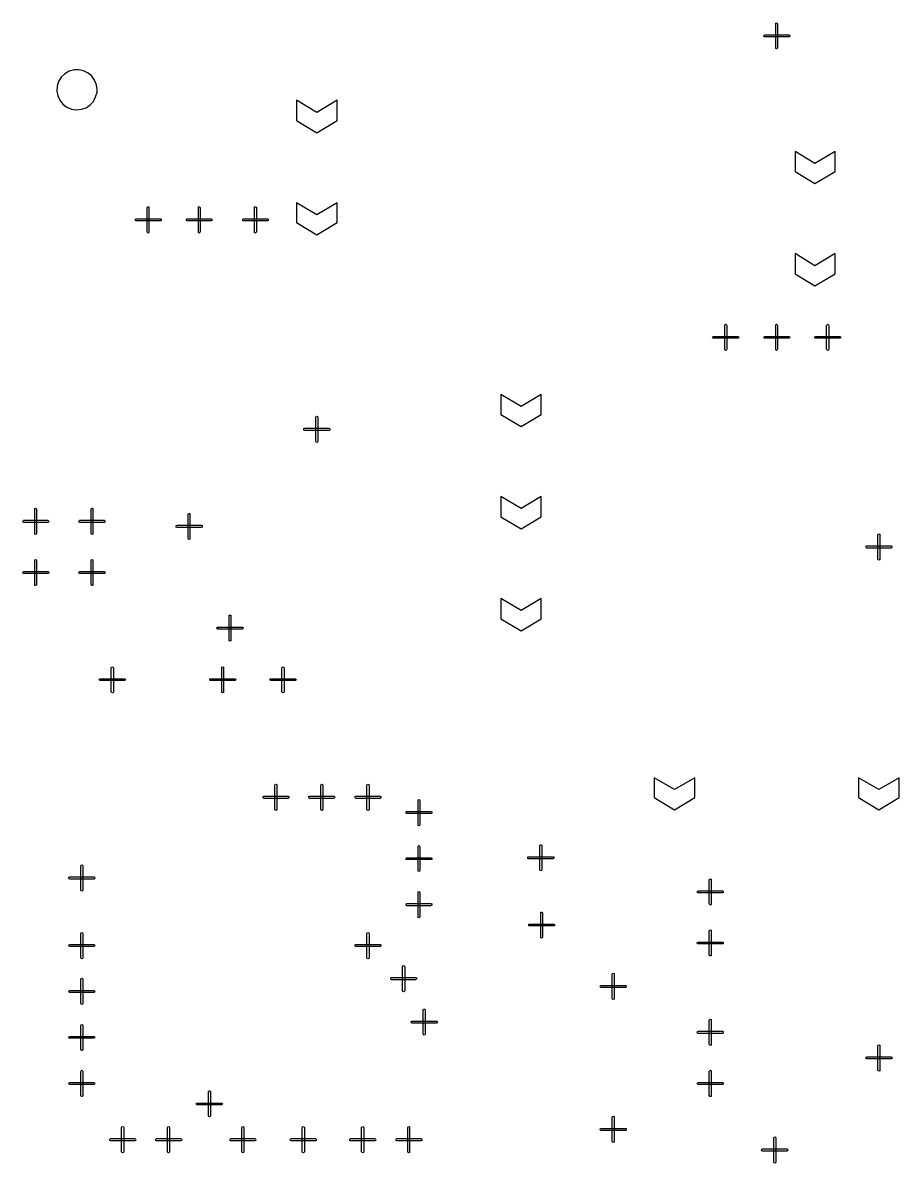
# Model space of a CAD drawing. Extents: x -658 to 530, y -320 to 521.
# Drawn here: x 241.6 to 303.2, y 71.7 to 151.8 of the extents above; entities that cross this region are included whole.
import ezdxf

# ---------------------------------------------------------------- set-up
doc = ezdxf.new("R2010")
doc.units = 0
doc.layers.add('1', color=1, linetype='CONTINUOUS')

msp = doc.modelspace()

# ---------------------------------------------------------------- linework, layer by layer
at = {"layer": '1'}
for p, q in [((294.58, 151.8), (294.63, 151.83)), ((294.58, 151.75), (294.58, 151.8)), ((294.58, 150.08), (294.58, 151.75)), ((294.63, 151.83), (294.68, 151.8)), ((294.68, 151.8), (294.7, 151.75)), ((294.7, 151.75), (294.7, 150.08)), ((293.73, 150.9), (293.75, 150.95)), ((293.75, 150.85), (293.73, 150.9)), ((293.75, 150.95), (293.8, 150.98)), ((293.8, 150.85), (293.75, 150.85)), ((293.8, 150.98), (295.48, 150.98)), ((295.48, 150.85), (293.8, 150.85)), ((295.48, 150.98), (295.53, 150.95)), ((295.53, 150.85), (295.48, 150.85)), ((295.53, 150.95), (295.55, 150.9)), ((295.55, 150.9), (295.53, 150.85)), ((294.58, 150.03), (294.58, 150.08)), ((294.63, 150), (294.58, 150.03)), ((294.68, 150.03), (294.63, 150)), ((294.7, 150.08), (294.68, 150.03)), ((244.88, 148.43), (244.58, 148.25)), ((245.23, 148.53), (244.88, 148.43)), ((245.58, 148.53), (245.23, 148.53)), ((245.9, 148.45), (245.58, 148.53)), ((246.23, 148.3), (245.9, 148.45)), ((244.15, 147.7), (244.05, 147.38)), ((244.33, 148), (244.15, 147.7)), ((244.58, 148.25), (244.33, 148)), ((246.48, 148.08), (246.23, 148.3)), ((246.68, 147.8), (246.48, 148.08)), ((246.8, 147.48), (246.68, 147.8)), ((244.05, 147.38), (244.03, 147.03)), ((244.03, 147.03), (244.1, 146.7)), ((246.75, 146.63), (246.85, 146.95)), ((246.85, 147.13), (246.8, 147.48)), ((246.85, 146.95), (246.85, 147.13)), ((244.1, 146.7), (244.23, 146.38)), ((244.23, 146.38), (244.45, 146.1)), ((244.45, 146.1), (244.73, 145.9)), ((246.08, 145.85), (246.35, 146.05)), ((246.35, 146.05), (246.6, 146.3)), ((246.6, 146.3), (246.75, 146.63)), ((262.3, 145.53), (260.88, 146.38)), ((260.88, 146.38), (260.88, 144.95)), ((263.73, 146.38), (262.3, 145.53)), ((263.73, 144.95), (263.73, 146.38)), ((244.73, 145.9), (245.05, 145.75)), ((245.05, 145.75), (245.4, 145.7)), ((245.4, 145.7), (245.75, 145.75)), ((245.75, 145.75), (246.08, 145.85)), ((260.88, 144.95), (262.3, 144.1)), ((262.3, 144.1), (263.73, 144.95)), ((297.33, 141.93), (295.93, 142.78)), ((295.93, 142.78), (295.93, 141.38)), ((298.75, 142.78), (297.33, 141.93)), ((298.75, 141.38), (298.75, 142.78)), ((295.93, 141.38), (297.33, 140.53)), ((297.33, 140.53), (298.75, 141.38)), ((250.38, 138.83), (250.4, 138.88)), ((250.38, 137.13), (250.38, 138.83)), ((250.4, 138.88), (250.45, 138.9)), ((250.45, 138.9), (250.5, 138.88)), ((250.5, 138.88), (250.5, 138.83)), ((250.5, 138.83), (250.5, 137.13)), ((253.98, 138.88), (254.03, 138.9)), ((253.98, 138.83), (253.98, 138.88)), ((253.98, 137.13), (253.98, 138.83)), ((254.03, 138.9), (254.08, 138.88)), ((254.08, 138.88), (254.1, 138.83)), ((254.1, 138.83), (254.1, 137.13)), ((257.93, 138.88), (257.98, 138.9)), ((257.93, 138.83), (257.93, 138.88)), ((257.93, 137.13), (257.93, 138.83)), ((257.98, 138.9), (258.03, 138.88)), ((258.03, 138.88), (258.05, 138.83)), ((258.05, 138.83), (258.05, 137.13)), ((262.3, 138.33), (260.88, 139.18)), ((260.88, 139.18), (260.88, 137.78)), ((263.73, 139.18), (262.3, 138.33)), ((263.73, 137.78), (263.73, 139.18)), ((249.53, 137.98), (249.55, 138.03)), ((249.55, 137.93), (249.53, 137.98)), ((249.55, 138.03), (249.6, 138.05)), ((249.6, 137.9), (249.55, 137.93)), ((249.6, 138.05), (251.3, 138.05)), ((251.3, 138.05), (251.35, 138.03)), ((251.35, 137.93), (251.3, 137.9)), ((251.35, 138.03), (251.35, 137.98)), ((251.35, 137.98), (251.35, 137.93)), ((253.13, 138.03), (253.18, 138.05)), ((253.13, 137.98), (253.13, 138.03)), ((253.13, 137.93), (253.13, 137.98)), ((253.18, 137.9), (253.13, 137.93)), ((253.18, 138.05), (254.88, 138.05)), ((254.88, 138.05), (254.93, 138.03)), ((254.93, 137.93), (254.88, 137.9)), ((254.93, 138.03), (254.95, 137.98)), ((254.95, 137.98), (254.93, 137.93)), ((257.08, 137.98), (257.1, 138.03)), ((257.1, 137.93), (257.08, 137.98)), ((257.1, 138.03), (257.15, 138.05)), ((257.15, 137.9), (257.1, 137.93)), ((257.15, 138.05), (258.83, 138.05)), ((258.83, 138.05), (258.88, 138.03)), ((258.88, 137.93), (258.83, 137.9)), ((258.88, 138.03), (258.9, 137.98)), ((258.9, 137.98), (258.88, 137.93)), ((251.3, 137.9), (249.6, 137.9)), ((250.4, 137.08), (250.38, 137.13)), ((250.5, 137.13), (250.5, 137.08)), ((254.88, 137.9), (253.18, 137.9)), ((253.98, 137.08), (253.98, 137.13)), ((254.1, 137.13), (254.08, 137.08)), ((258.83, 137.9), (257.15, 137.9)), ((257.93, 137.08), (257.93, 137.13)), ((258.05, 137.13), (258.03, 137.08)), ((260.88, 137.78), (262.3, 136.93)), ((262.3, 136.93), (263.73, 137.78)), ((250.45, 137.05), (250.4, 137.08)), ((250.5, 137.08), (250.45, 137.05)), ((254.03, 137.05), (253.98, 137.08)), ((254.08, 137.08), (254.03, 137.05)), ((257.98, 137.05), (257.93, 137.08)), ((258.03, 137.08), (257.98, 137.05)), ((297.33, 134.75), (295.93, 135.6)), ((295.93, 135.6), (295.93, 134.18)), ((298.75, 135.6), (297.33, 134.75)), ((298.75, 134.18), (298.75, 135.6)), ((295.93, 134.18), (297.33, 133.33)), ((297.33, 133.33), (298.75, 134.18)), ((290.98, 130.55), (291, 130.6)), ((290.98, 128.88), (290.98, 130.55)), ((291, 130.6), (291.05, 130.63)), ((291.05, 130.63), (291.1, 130.6)), ((291.1, 130.6), (291.13, 130.55)), ((291.13, 130.55), (291.13, 128.88)), ((294.58, 130.6), (294.63, 130.63)), ((294.58, 130.55), (294.58, 130.6)), ((294.58, 128.88), (294.58, 130.55)), ((294.63, 130.63), (294.68, 130.6)), ((294.68, 130.6), (294.7, 130.55)), ((294.7, 130.55), (294.7, 128.88)), ((298.15, 130.55), (298.18, 130.6)), ((298.15, 128.88), (298.15, 130.55)), ((298.18, 130.6), (298.23, 130.63)), ((298.23, 130.63), (298.28, 130.6)), ((298.28, 130.6), (298.3, 130.55)), ((298.3, 130.55), (298.3, 128.88)), ((290.13, 129.7), (290.15, 129.75)), ((290.15, 129.65), (290.13, 129.7)), ((290.15, 129.75), (290.2, 129.78)), ((290.2, 129.65), (290.15, 129.65)), ((290.2, 129.78), (291.9, 129.78)), ((291.9, 129.65), (290.2, 129.65)), ((291.9, 129.78), (291.95, 129.75)), ((291.95, 129.65), (291.9, 129.65)), ((291.95, 129.75), (291.98, 129.7)), ((291.98, 129.7), (291.95, 129.65)), ((293.73, 129.7), (293.75, 129.75)), ((293.75, 129.65), (293.73, 129.7)), ((293.75, 129.75), (293.8, 129.78)), ((293.8, 129.65), (293.75, 129.65)), ((293.8, 129.78), (295.48, 129.78)), ((295.48, 129.65), (293.8, 129.65)), ((295.48, 129.78), (295.53, 129.75)), ((295.53, 129.65), (295.48, 129.65)), ((295.53, 129.75), (295.55, 129.7)), ((295.55, 129.7), (295.53, 129.65)), ((297.3, 129.7), (297.33, 129.75)), ((297.33, 129.65), (297.3, 129.7)), ((297.33, 129.75), (297.38, 129.78)), ((297.38, 129.65), (297.33, 129.65)), ((297.38, 129.78), (299.08, 129.78)), ((299.08, 129.65), (297.38, 129.65)), ((299.08, 129.78), (299.13, 129.75)), ((299.13, 129.65), (299.08, 129.65)), ((299.13, 129.75), (299.15, 129.7)), ((299.15, 129.7), (299.13, 129.65)), ((291, 128.83), (290.98, 128.88)), ((291.05, 128.8), (291, 128.83)), ((291.1, 128.83), (291.05, 128.8)), ((291.13, 128.88), (291.1, 128.83)), ((294.58, 128.83), (294.58, 128.88)), ((294.63, 128.8), (294.58, 128.83)), ((294.68, 128.83), (294.63, 128.8)), ((294.7, 128.88), (294.68, 128.83)), ((298.18, 128.83), (298.15, 128.88)), ((298.23, 128.8), (298.18, 128.83)), ((298.28, 128.83), (298.23, 128.8)), ((298.3, 128.88), (298.28, 128.83)), ((276.68, 124.85), (275.25, 125.7)), ((275.25, 125.7), (275.25, 124.3)), ((278.08, 125.7), (276.68, 124.85)), ((278.08, 124.3), (278.08, 125.7)), ((275.25, 124.3), (276.68, 123.45)), ((276.68, 123.45), (278.08, 124.3)), ((262.23, 124.1), (262.25, 124.15)), ((262.23, 122.4), (262.23, 124.1)), ((262.25, 124.15), (262.3, 124.17)), ((262.3, 124.17), (262.35, 124.15)), ((262.35, 124.15), (262.38, 124.1)), ((262.38, 124.1), (262.38, 122.4)), ((261.38, 123.25), (261.4, 123.3)), ((261.4, 123.2), (261.38, 123.25)), ((261.4, 123.3), (261.45, 123.32)), ((261.45, 123.17), (261.4, 123.2)), ((261.45, 123.32), (263.15, 123.32)), ((263.15, 123.17), (261.45, 123.17)), ((263.15, 123.32), (263.2, 123.3)), ((263.2, 123.2), (263.15, 123.17)), ((263.2, 123.3), (263.23, 123.25)), ((263.23, 123.25), (263.2, 123.2)), ((262.25, 122.35), (262.23, 122.4)), ((262.3, 122.32), (262.25, 122.35)), ((262.35, 122.35), (262.3, 122.32)), ((262.38, 122.4), (262.35, 122.35)), ((276.68, 117.68), (275.25, 118.53)), ((275.25, 118.53), (275.25, 117.1)), ((278.08, 118.53), (276.68, 117.68)), ((278.08, 117.1), (278.08, 118.53)), ((242.48, 117.67), (242.53, 117.7)), ((242.48, 117.62), (242.48, 117.67)), ((242.48, 115.92), (242.48, 117.62)), ((242.53, 117.7), (242.58, 117.67)), ((242.58, 117.67), (242.6, 117.62)), ((242.6, 117.62), (242.6, 115.92)), ((246.43, 117.62), (246.45, 117.67)), ((246.43, 115.92), (246.43, 117.62)), ((246.45, 117.67), (246.5, 117.7)), ((246.5, 117.7), (246.55, 117.67)), ((246.55, 117.67), (246.55, 117.62)), ((246.55, 117.62), (246.55, 115.92)), ((253.25, 117.28), (253.28, 117.33)), ((253.25, 115.58), (253.25, 117.28)), ((253.28, 117.33), (253.33, 117.33)), ((253.33, 117.33), (253.38, 117.33)), ((253.38, 117.33), (253.38, 117.28)), ((253.38, 117.28), (253.38, 115.58)), ((275.25, 117.1), (276.68, 116.25)), ((276.68, 116.25), (278.08, 117.1)), ((241.63, 116.77), (241.65, 116.82)), ((241.65, 116.72), (241.63, 116.77)), ((241.65, 116.82), (241.7, 116.85)), ((241.7, 116.7), (241.65, 116.72)), ((241.7, 116.85), (243.38, 116.85)), ((243.38, 116.7), (241.7, 116.7)), ((243.38, 116.85), (243.43, 116.82)), ((243.43, 116.72), (243.38, 116.7)), ((243.43, 116.82), (243.45, 116.77)), ((243.45, 116.77), (243.43, 116.72)), ((245.58, 116.77), (245.6, 116.82)), ((245.6, 116.72), (245.58, 116.77)), ((245.6, 116.82), (245.65, 116.85)), ((245.65, 116.7), (245.6, 116.72)), ((245.65, 116.85), (247.35, 116.85)), ((247.35, 116.7), (245.65, 116.7)), ((247.35, 116.85), (247.4, 116.82)), ((247.4, 116.72), (247.35, 116.7)), ((247.4, 116.82), (247.4, 116.77)), ((247.4, 116.77), (247.4, 116.72)), ((252.4, 116.43), (252.43, 116.48)), ((252.43, 116.38), (252.4, 116.43)), ((252.43, 116.48), (252.48, 116.5)), ((252.48, 116.35), (252.43, 116.38)), ((252.48, 116.5), (254.18, 116.5)), ((254.18, 116.35), (252.48, 116.35)), ((254.18, 116.5), (254.23, 116.48)), ((254.23, 116.38), (254.18, 116.35)), ((254.23, 116.48), (254.23, 116.43)), ((254.23, 116.43), (254.23, 116.38)), ((242.48, 115.87), (242.48, 115.92)), ((242.53, 115.85), (242.48, 115.87)), ((242.58, 115.87), (242.53, 115.85)), ((242.6, 115.92), (242.58, 115.87)), ((246.45, 115.87), (246.43, 115.92)), ((246.5, 115.85), (246.45, 115.87)), ((246.55, 115.87), (246.5, 115.85)), ((246.55, 115.92), (246.55, 115.87)), ((253.28, 115.53), (253.25, 115.58)), ((253.33, 115.5), (253.28, 115.53)), ((253.38, 115.53), (253.33, 115.5)), ((253.38, 115.58), (253.38, 115.53)), ((301.75, 115.83), (301.78, 115.88)), ((301.75, 114.13), (301.75, 115.83)), ((301.78, 115.88), (301.83, 115.9)), ((301.83, 115.9), (301.88, 115.88)), ((301.88, 115.88), (301.9, 115.83)), ((301.9, 115.83), (301.9, 114.13)), ((300.9, 114.98), (300.93, 115.03)), ((300.93, 114.93), (300.9, 114.98)), ((300.93, 115.03), (300.98, 115.05)), ((300.98, 114.9), (300.93, 114.93)), ((300.98, 115.05), (302.68, 115.05)), ((302.68, 114.9), (300.98, 114.9)), ((302.68, 115.05), (302.73, 115.03)), ((302.73, 114.93), (302.68, 114.9)), ((302.73, 115.03), (302.75, 114.98)), ((302.75, 114.98), (302.73, 114.93)), ((242.48, 114.07), (242.53, 114.1)), ((242.48, 114.02), (242.48, 114.07)), ((242.48, 112.32), (242.48, 114.02)), ((242.53, 114.1), (242.58, 114.07)), ((242.58, 114.07), (242.6, 114.02)), ((242.6, 114.02), (242.6, 112.32)), ((246.43, 114.02), (246.45, 114.07)), ((246.43, 112.32), (246.43, 114.02)), ((246.45, 114.07), (246.5, 114.1)), ((246.5, 114.1), (246.55, 114.07)), ((246.55, 114.07), (246.55, 114.02)), ((246.55, 114.02), (246.55, 112.32)), ((301.78, 114.08), (301.75, 114.13)), ((301.83, 114.05), (301.78, 114.08)), ((301.88, 114.08), (301.83, 114.05)), ((301.9, 114.13), (301.88, 114.08)), ((241.63, 113.17), (241.65, 113.22)), ((241.65, 113.12), (241.63, 113.17)), ((241.65, 113.22), (241.7, 113.25)), ((241.7, 113.12), (241.65, 113.12)), ((241.7, 113.25), (243.38, 113.25)), ((243.38, 113.12), (241.7, 113.12)), ((243.38, 113.25), (243.43, 113.22)), ((243.43, 113.12), (243.38, 113.12)), ((243.43, 113.22), (243.45, 113.17)), ((243.45, 113.17), (243.43, 113.12)), ((245.58, 113.17), (245.6, 113.22)), ((245.6, 113.12), (245.58, 113.17)), ((245.6, 113.22), (245.65, 113.25)), ((245.65, 113.12), (245.6, 113.12)), ((245.65, 113.25), (247.35, 113.25)), ((247.35, 113.12), (245.65, 113.12)), ((247.35, 113.25), (247.4, 113.22)), ((247.4, 113.12), (247.35, 113.12)), ((247.4, 113.22), (247.4, 113.17)), ((247.4, 113.17), (247.4, 113.12)), ((242.48, 112.27), (242.48, 112.32)), ((242.53, 112.27), (242.48, 112.27)), ((242.58, 112.27), (242.53, 112.27)), ((242.6, 112.32), (242.58, 112.27)), ((246.45, 112.27), (246.43, 112.32)), ((246.5, 112.27), (246.45, 112.27)), ((246.55, 112.27), (246.5, 112.27)), ((246.55, 112.32), (246.55, 112.27)), ((276.68, 110.5), (275.25, 111.35)), ((275.25, 111.35), (275.25, 109.93)), ((278.08, 111.35), (276.68, 110.5)), ((278.08, 109.93), (278.08, 111.35)), ((256.13, 110.13), (256.15, 110.18)), ((256.13, 108.43), (256.13, 110.13)), ((256.15, 110.18), (256.2, 110.18)), ((256.2, 110.18), (256.25, 110.18)), ((256.25, 110.18), (256.25, 110.13)), ((256.25, 110.13), (256.25, 108.43)), ((275.25, 109.93), (276.68, 109.08)), ((276.68, 109.08), (278.08, 109.93)), ((255.28, 109.28), (255.3, 109.33)), ((255.3, 109.23), (255.28, 109.28)), ((255.3, 109.33), (255.35, 109.33)), ((255.35, 109.2), (255.3, 109.23)), ((255.35, 109.33), (257.05, 109.33)), ((257.05, 109.2), (255.35, 109.2)), ((257.05, 109.33), (257.1, 109.33)), ((257.1, 109.23), (257.05, 109.2)), ((257.1, 109.33), (257.1, 109.28)), ((257.1, 109.28), (257.1, 109.23)), ((256.15, 108.38), (256.13, 108.43)), ((256.2, 108.35), (256.15, 108.38)), ((256.25, 108.38), (256.2, 108.35)), ((256.25, 108.43), (256.25, 108.38)), ((247.85, 106.48), (247.88, 106.53)), ((247.85, 104.8), (247.85, 106.48)), ((247.88, 106.53), (247.93, 106.55)), ((247.93, 106.55), (247.98, 106.53)), ((247.98, 106.53), (248, 106.48)), ((248, 106.48), (248, 104.8)), ((255.63, 106.53), (255.68, 106.55)), ((255.63, 106.48), (255.63, 106.53)), ((255.63, 104.8), (255.63, 106.48)), ((255.68, 106.55), (255.73, 106.53)), ((255.73, 106.53), (255.75, 106.48)), ((255.75, 106.48), (255.75, 104.8)), ((259.85, 106.48), (259.88, 106.53)), ((259.85, 104.8), (259.85, 106.48)), ((259.88, 106.53), (259.93, 106.55)), ((259.93, 106.55), (259.98, 106.53)), ((259.98, 106.53), (260, 106.48)), ((260, 106.48), (260, 104.8)), ((247, 105.65), (247.03, 105.7)), ((247.03, 105.6), (247, 105.65)), ((247.03, 105.7), (247.08, 105.7)), ((247.08, 105.58), (247.03, 105.6)), ((247.08, 105.7), (248.78, 105.7)), ((248.78, 105.58), (247.08, 105.58)), ((248.78, 105.7), (248.83, 105.7)), ((248.83, 105.6), (248.78, 105.58)), ((248.83, 105.7), (248.85, 105.65)), ((248.85, 105.65), (248.83, 105.6)), ((254.78, 105.65), (254.78, 105.7)), ((254.78, 105.7), (254.83, 105.7)), ((254.78, 105.6), (254.78, 105.65)), ((254.83, 105.58), (254.78, 105.6)), ((254.83, 105.7), (256.53, 105.7)), ((256.53, 105.58), (254.83, 105.58)), ((256.53, 105.7), (256.58, 105.7)), ((256.58, 105.6), (256.53, 105.58)), ((256.58, 105.7), (256.6, 105.65)), ((256.6, 105.65), (256.58, 105.6)), ((259, 105.65), (259.03, 105.7)), ((259.03, 105.6), (259, 105.65)), ((259.03, 105.7), (259.08, 105.7)), ((259.08, 105.58), (259.03, 105.6)), ((259.08, 105.7), (260.78, 105.7)), ((260.78, 105.58), (259.08, 105.58)), ((260.78, 105.7), (260.83, 105.7)), ((260.83, 105.6), (260.78, 105.58)), ((260.83, 105.7), (260.85, 105.65)), ((260.85, 105.65), (260.83, 105.6)), ((247.88, 104.75), (247.85, 104.8)), ((247.93, 104.73), (247.88, 104.75)), ((247.98, 104.75), (247.93, 104.73)), ((248, 104.8), (247.98, 104.75)), ((255.63, 104.75), (255.63, 104.8)), ((255.68, 104.73), (255.63, 104.75)), ((255.73, 104.75), (255.68, 104.73)), ((255.75, 104.8), (255.73, 104.75)), ((259.88, 104.75), (259.85, 104.8)), ((259.93, 104.73), (259.88, 104.75)), ((259.98, 104.75), (259.93, 104.73)), ((260, 104.8), (259.98, 104.75)), ((287.45, 97.93), (286.03, 98.75)), ((286.03, 98.75), (286.03, 97.35)), ((288.88, 98.75), (287.45, 97.93)), ((288.88, 97.35), (288.88, 98.75)), ((301.83, 97.93), (300.4, 98.75)), ((300.4, 98.75), (300.4, 97.35)), ((303.25, 98.75), (301.83, 97.93)), ((303.25, 97.35), (303.25, 98.75)), ((259.35, 98.23), (259.38, 98.28)), ((259.35, 96.53), (259.35, 98.23)), ((259.38, 98.28), (259.43, 98.3)), ((259.43, 98.3), (259.48, 98.28)), ((259.48, 98.28), (259.5, 98.23)), ((259.5, 98.23), (259.5, 96.53)), ((262.58, 98.23), (262.6, 98.28)), ((262.58, 96.53), (262.58, 98.23)), ((262.6, 98.28), (262.65, 98.3)), ((262.65, 98.3), (262.7, 98.28)), ((262.7, 98.28), (262.73, 98.23)), ((262.73, 98.23), (262.73, 96.53)), ((265.83, 98.23), (265.85, 98.28)), ((265.83, 96.53), (265.83, 98.23)), ((265.85, 98.28), (265.9, 98.3)), ((265.9, 98.3), (265.95, 98.28)), ((265.95, 98.28), (265.98, 98.23)), ((265.98, 98.23), (265.98, 96.53)), ((258.5, 97.38), (258.53, 97.43)), ((258.53, 97.33), (258.5, 97.38)), ((258.53, 97.43), (258.58, 97.45)), ((258.58, 97.3), (258.53, 97.33)), ((258.58, 97.45), (260.28, 97.45)), ((260.28, 97.3), (258.58, 97.3)), ((260.28, 97.45), (260.33, 97.43)), ((260.33, 97.33), (260.28, 97.3)), ((260.33, 97.43), (260.35, 97.38)), ((260.35, 97.38), (260.33, 97.33)), ((261.75, 97.43), (261.8, 97.45)), ((261.75, 97.38), (261.75, 97.43)), ((261.75, 97.33), (261.75, 97.38)), ((261.8, 97.3), (261.75, 97.33)), ((261.8, 97.45), (263.5, 97.45)), ((263.5, 97.3), (261.8, 97.3)), ((263.5, 97.45), (263.55, 97.43)), ((263.55, 97.33), (263.5, 97.3)), ((263.55, 97.43), (263.58, 97.38)), ((263.58, 97.38), (263.55, 97.33)), ((264.98, 97.38), (265, 97.43)), ((265, 97.33), (264.98, 97.38)), ((265, 97.43), (265.05, 97.45)), ((265.05, 97.3), (265, 97.33)), ((265.05, 97.45), (266.75, 97.45)), ((266.75, 97.3), (265.05, 97.3)), ((266.75, 97.45), (266.8, 97.43)), ((266.8, 97.33), (266.75, 97.3)), ((266.8, 97.43), (266.8, 97.38)), ((266.8, 97.38), (266.8, 97.33)), ((269.43, 97.2), (269.48, 97.23)), ((269.43, 97.15), (269.43, 97.2)), ((269.43, 95.45), (269.43, 97.15)), ((269.48, 97.23), (269.53, 97.2)), ((269.53, 97.2), (269.55, 97.15)), ((269.55, 97.15), (269.55, 95.45)), ((286.03, 97.35), (287.45, 96.5)), ((287.45, 96.5), (288.88, 97.35)), ((300.4, 97.35), (301.83, 96.5)), ((301.83, 96.5), (303.25, 97.35)), ((259.38, 96.48), (259.35, 96.53)), ((259.43, 96.45), (259.38, 96.48)), ((259.48, 96.48), (259.43, 96.45)), ((259.5, 96.53), (259.48, 96.48)), ((262.6, 96.48), (262.58, 96.53)), ((262.65, 96.45), (262.6, 96.48)), ((262.7, 96.48), (262.65, 96.45)), ((262.73, 96.53), (262.7, 96.48)), ((265.85, 96.48), (265.83, 96.53)), ((265.9, 96.45), (265.85, 96.48)), ((265.95, 96.48), (265.9, 96.45)), ((265.98, 96.53), (265.95, 96.48)), ((268.58, 96.35), (268.63, 96.38)), ((268.58, 96.3), (268.58, 96.35)), ((268.58, 96.25), (268.58, 96.3)), ((268.63, 96.23), (268.58, 96.25)), ((268.63, 96.38), (270.33, 96.38)), ((270.33, 96.23), (268.63, 96.23)), ((270.33, 96.38), (270.38, 96.35)), ((270.38, 96.25), (270.33, 96.23)), ((270.38, 96.35), (270.4, 96.3)), ((270.4, 96.3), (270.38, 96.25)), ((269.43, 95.4), (269.43, 95.45)), ((269.55, 95.45), (269.53, 95.4)), ((269.48, 95.38), (269.43, 95.4)), ((269.53, 95.4), (269.48, 95.38)), ((269.43, 93.95), (269.48, 93.98)), ((269.43, 93.9), (269.43, 93.95)), ((269.43, 92.23), (269.43, 93.9)), ((269.48, 93.98), (269.53, 93.95)), ((269.53, 93.95), (269.55, 93.9)), ((269.55, 93.9), (269.55, 92.23)), ((277.98, 93.98), (278, 94.03)), ((277.98, 92.28), (277.98, 93.98)), ((278, 94.03), (278.05, 94.03)), ((278.05, 94.03), (278.1, 94.03)), ((278.1, 94.03), (278.13, 93.98)), ((278.13, 93.98), (278.13, 92.28)), ((268.58, 93.1), (268.63, 93.13)), ((268.58, 93.05), (268.58, 93.1)), ((268.58, 93), (268.58, 93.05)), ((268.63, 93.13), (270.33, 93.13)), ((270.33, 93.13), (270.38, 93.1)), ((270.38, 93.1), (270.4, 93.05)), ((270.4, 93.05), (270.38, 93)), ((277.13, 93.13), (277.15, 93.18)), ((277.15, 93.08), (277.13, 93.13)), ((277.15, 93.18), (277.2, 93.2)), ((277.2, 93.05), (277.15, 93.08)), ((277.2, 93.2), (278.9, 93.2)), ((278.9, 93.05), (277.2, 93.05)), ((278.9, 93.2), (278.95, 93.18)), ((278.95, 93.08), (278.9, 93.05)), ((278.95, 93.18), (278.98, 93.13)), ((278.98, 93.13), (278.95, 93.08)), ((245.7, 92.55), (245.73, 92.6)), ((245.7, 90.85), (245.7, 92.55)), ((245.73, 92.6), (245.78, 92.63)), ((245.78, 92.63), (245.83, 92.6)), ((245.83, 92.6), (245.85, 92.55)), ((245.85, 92.55), (245.85, 90.85)), ((268.63, 93), (268.58, 93)), ((270.33, 93), (268.63, 93)), ((269.43, 92.18), (269.43, 92.23)), ((269.55, 92.23), (269.53, 92.18)), ((270.38, 93), (270.33, 93)), ((278, 92.23), (277.98, 92.28)), ((278.05, 92.2), (278, 92.23)), ((278.1, 92.23), (278.05, 92.2)), ((278.13, 92.28), (278.1, 92.23)), ((244.85, 91.7), (244.88, 91.75)), ((244.88, 91.65), (244.85, 91.7)), ((244.88, 91.75), (244.93, 91.78)), ((244.93, 91.63), (244.88, 91.65)), ((244.93, 91.78), (246.63, 91.78)), ((246.63, 91.63), (244.93, 91.63)), ((246.63, 91.78), (246.68, 91.75)), ((246.68, 91.65), (246.63, 91.63)), ((246.68, 91.75), (246.7, 91.7)), ((246.7, 91.7), (246.68, 91.65)), ((269.48, 92.15), (269.43, 92.18)), ((269.53, 92.18), (269.48, 92.15)), ((289.9, 91.58), (289.93, 91.63)), ((289.9, 89.88), (289.9, 91.58)), ((289.93, 91.63), (289.98, 91.65)), ((289.98, 91.65), (290.03, 91.63)), ((290.03, 91.63), (290.03, 91.58)), ((290.03, 91.58), (290.03, 89.88)), ((245.73, 90.8), (245.7, 90.85)), ((245.78, 90.78), (245.73, 90.8)), ((245.83, 90.8), (245.78, 90.78)), ((245.85, 90.85), (245.83, 90.8)), ((269.43, 90.73), (269.48, 90.75)), ((269.43, 90.68), (269.43, 90.73)), ((269.43, 88.98), (269.43, 90.68)), ((269.48, 90.75), (269.53, 90.73)), ((269.53, 90.73), (269.55, 90.68)), ((269.55, 90.68), (269.55, 88.98)), ((289.05, 90.73), (289.08, 90.78)), ((289.08, 90.68), (289.05, 90.73)), ((289.08, 90.78), (289.13, 90.8)), ((289.13, 90.65), (289.08, 90.68)), ((289.13, 90.8), (290.83, 90.8)), ((290.83, 90.65), (289.13, 90.65)), ((290.83, 90.8), (290.88, 90.78)), ((290.88, 90.68), (290.83, 90.65)), ((290.88, 90.78), (290.88, 90.73)), ((290.88, 90.73), (290.88, 90.68)), ((268.58, 89.88), (268.63, 89.9)), ((268.58, 89.83), (268.58, 89.88)), ((268.58, 89.78), (268.58, 89.83)), ((268.63, 89.9), (270.33, 89.9)), ((270.33, 89.9), (270.38, 89.88)), ((270.38, 89.88), (270.4, 89.83)), ((270.4, 89.83), (270.38, 89.78)), ((289.93, 89.83), (289.9, 89.88)), ((289.98, 89.8), (289.93, 89.83)), ((290.03, 89.83), (289.98, 89.8)), ((290.03, 89.88), (290.03, 89.83)), ((268.63, 89.75), (268.58, 89.78)), ((270.33, 89.75), (268.63, 89.75)), ((270.38, 89.78), (270.33, 89.75)), ((278.05, 89.25), (278.05, 89.3)), ((278.05, 89.3), (278.1, 89.3)), ((278.05, 87.55), (278.05, 89.25)), ((278.1, 89.3), (278.15, 89.3)), ((278.15, 89.3), (278.18, 89.25)), ((278.18, 89.25), (278.18, 87.55)), ((269.43, 88.93), (269.43, 88.98)), ((269.48, 88.9), (269.43, 88.93)), ((269.53, 88.93), (269.48, 88.9)), ((269.55, 88.98), (269.53, 88.93)), ((277.2, 88.4), (277.2, 88.45)), ((277.2, 88.45), (277.25, 88.45)), ((277.2, 88.35), (277.2, 88.4)), ((277.25, 88.33), (277.2, 88.35)), ((277.25, 88.45), (278.95, 88.45)), ((278.95, 88.33), (277.25, 88.33)), ((278.95, 88.45), (279, 88.45)), ((279, 88.35), (278.95, 88.33)), ((279, 88.45), (279.03, 88.4)), ((279.03, 88.4), (279, 88.35)), ((245.7, 87.8), (245.73, 87.85)), ((245.7, 86.1), (245.7, 87.8)), ((245.73, 87.85), (245.78, 87.88)), ((245.78, 87.88), (245.83, 87.85)), ((245.83, 87.85), (245.85, 87.8)), ((245.85, 87.8), (245.85, 86.1)), ((265.83, 87.8), (265.85, 87.85)), ((265.83, 86.1), (265.83, 87.8)), ((265.85, 87.85), (265.9, 87.88)), ((265.9, 87.88), (265.95, 87.85)), ((265.95, 87.85), (265.98, 87.8)), ((265.98, 87.8), (265.98, 86.1)), ((278.05, 87.5), (278.05, 87.55)), ((278.1, 87.48), (278.05, 87.5)), ((278.15, 87.5), (278.1, 87.48)), ((278.18, 87.55), (278.15, 87.5)), ((289.9, 87.98), (289.93, 88.03)), ((289.9, 86.28), (289.9, 87.98)), ((289.93, 88.03), (289.98, 88.05)), ((289.98, 88.05), (290.03, 88.03)), ((290.03, 88.03), (290.03, 87.98)), ((290.03, 87.98), (290.03, 86.28)), ((244.85, 86.95), (244.88, 87)), ((244.88, 86.9), (244.85, 86.95)), ((244.88, 87), (244.93, 87.03)), ((244.93, 86.88), (244.88, 86.9)), ((244.93, 87.03), (246.63, 87.03)), ((246.63, 86.88), (244.93, 86.88)), ((246.63, 87.03), (246.68, 87)), ((246.68, 86.9), (246.63, 86.88)), ((246.68, 87), (246.7, 86.95)), ((246.7, 86.95), (246.68, 86.9)), ((264.98, 86.95), (265, 87)), ((265, 86.9), (264.98, 86.95)), ((265, 87), (265.05, 87.03)), ((265.05, 86.88), (265, 86.9)), ((265.05, 87.03), (266.75, 87.03)), ((266.75, 86.88), (265.05, 86.88)), ((266.75, 87.03), (266.8, 87)), ((266.8, 86.9), (266.75, 86.88)), ((266.8, 87), (266.8, 86.95)), ((266.8, 86.95), (266.8, 86.9)), ((289.05, 87.13), (289.08, 87.18)), ((289.08, 87.08), (289.05, 87.13)), ((289.08, 87.18), (289.13, 87.2)), ((289.13, 87.08), (289.08, 87.08)), ((289.13, 87.2), (290.83, 87.2)), ((290.83, 87.08), (289.13, 87.08)), ((290.83, 87.2), (290.88, 87.18)), ((290.88, 87.08), (290.83, 87.08)), ((290.88, 87.18), (290.88, 87.13)), ((290.88, 87.13), (290.88, 87.08)), ((245.73, 86.05), (245.7, 86.1)), ((245.78, 86.03), (245.73, 86.05)), ((245.83, 86.05), (245.78, 86.03)), ((245.85, 86.1), (245.83, 86.05)), ((265.85, 86.05), (265.83, 86.1)), ((265.9, 86.03), (265.85, 86.05)), ((265.95, 86.05), (265.9, 86.03)), ((265.98, 86.1), (265.95, 86.05)), ((289.93, 86.23), (289.9, 86.28)), ((289.98, 86.23), (289.93, 86.23)), ((290.03, 86.23), (289.98, 86.23)), ((290.03, 86.28), (290.03, 86.23)), ((268.33, 85.48), (268.35, 85.53)), ((268.33, 83.78), (268.33, 85.48)), ((268.35, 85.53), (268.4, 85.55)), ((268.4, 85.55), (268.45, 85.53)), ((268.45, 85.53), (268.48, 85.48)), ((268.48, 85.48), (268.48, 83.78)), ((283.1, 84.98), (283.15, 85)), ((283.15, 85), (283.2, 84.98)), ((245.7, 84.58), (245.73, 84.63)), ((245.7, 82.88), (245.7, 84.58)), ((245.73, 84.63), (245.78, 84.65)), ((245.78, 84.65), (245.83, 84.63)), ((245.83, 84.63), (245.85, 84.58)), ((245.85, 84.58), (245.85, 82.88)), ((267.5, 84.68), (267.55, 84.7)), ((267.5, 84.63), (267.5, 84.68)), ((267.5, 84.58), (267.5, 84.63)), ((267.55, 84.55), (267.5, 84.58)), ((267.55, 84.7), (269.25, 84.7)), ((269.25, 84.55), (267.55, 84.55)), ((269.25, 84.7), (269.3, 84.68)), ((269.3, 84.58), (269.25, 84.55)), ((269.3, 84.68), (269.33, 84.63)), ((269.33, 84.63), (269.3, 84.58)), ((283.08, 84.93), (283.1, 84.98)), ((283.08, 83.23), (283.08, 84.93)), ((283.2, 84.98), (283.2, 84.93)), ((283.2, 84.93), (283.2, 83.23)), ((244.85, 83.73), (244.88, 83.78)), ((244.88, 83.68), (244.85, 83.73)), ((244.88, 83.78), (244.93, 83.8)), ((244.93, 83.65), (244.88, 83.68)), ((244.93, 83.8), (246.63, 83.8)), ((246.63, 83.65), (244.93, 83.65)), ((246.63, 83.8), (246.68, 83.78)), ((246.68, 83.68), (246.63, 83.65)), ((246.68, 83.78), (246.7, 83.73)), ((246.7, 83.73), (246.68, 83.68)), ((268.35, 83.73), (268.33, 83.78)), ((268.4, 83.7), (268.35, 83.73)), ((268.45, 83.73), (268.4, 83.7)), ((268.48, 83.78), (268.45, 83.73)), ((282.23, 84.08), (282.25, 84.13)), ((282.25, 84.03), (282.23, 84.08)), ((282.25, 84.13), (282.3, 84.15)), ((282.3, 84), (282.25, 84.03)), ((282.3, 84.15), (284, 84.15)), ((284, 84), (282.3, 84)), ((284, 84.15), (284.05, 84.13)), ((284.05, 84.03), (284, 84)), ((284.05, 84.13), (284.05, 84.08)), ((284.05, 84.08), (284.05, 84.03)), ((245.73, 82.83), (245.7, 82.88)), ((245.78, 82.8), (245.73, 82.83)), ((245.83, 82.83), (245.78, 82.8)), ((245.85, 82.88), (245.83, 82.83)), ((283.1, 83.18), (283.08, 83.23)), ((283.15, 83.15), (283.1, 83.18)), ((283.2, 83.18), (283.15, 83.15)), ((283.2, 83.23), (283.2, 83.18)), ((269.78, 82.43), (269.8, 82.48)), ((269.78, 80.73), (269.78, 82.43)), ((269.8, 82.48), (269.85, 82.48)), ((269.85, 82.48), (269.9, 82.48)), ((269.9, 82.48), (269.93, 82.43)), ((269.93, 82.43), (269.93, 80.73)), ((245.7, 81.33), (245.73, 81.38)), ((245.7, 79.63), (245.7, 81.33)), ((245.73, 81.38), (245.78, 81.4)), ((245.78, 81.4), (245.83, 81.38)), ((245.83, 81.38), (245.85, 81.33)), ((245.85, 81.33), (245.85, 79.63)), ((268.93, 81.58), (268.95, 81.63)), ((268.95, 81.53), (268.93, 81.58)), ((268.95, 81.63), (269, 81.63)), ((269, 81.5), (268.95, 81.53)), ((269, 81.63), (270.7, 81.63)), ((270.7, 81.5), (269, 81.5)), ((270.7, 81.63), (270.75, 81.63)), ((270.75, 81.53), (270.7, 81.5)), ((270.75, 81.63), (270.78, 81.58)), ((270.78, 81.58), (270.75, 81.53)), ((289.9, 81.7), (289.93, 81.75)), ((289.9, 80), (289.9, 81.7)), ((289.93, 81.75), (289.98, 81.78)), ((289.98, 81.78), (290.03, 81.75)), ((290.03, 81.75), (290.03, 81.7)), ((290.03, 81.7), (290.03, 80)), ((244.85, 80.48), (244.88, 80.53)), ((244.88, 80.43), (244.85, 80.48)), ((244.88, 80.53), (244.93, 80.55)), ((244.93, 80.43), (244.88, 80.43)), ((244.93, 80.55), (246.63, 80.55)), ((246.63, 80.43), (244.93, 80.43)), ((246.63, 80.55), (246.68, 80.53)), ((246.68, 80.43), (246.63, 80.43)), ((246.68, 80.53), (246.7, 80.48)), ((246.7, 80.48), (246.68, 80.43)), ((269.8, 80.68), (269.78, 80.73)), ((269.85, 80.65), (269.8, 80.68)), ((269.9, 80.68), (269.85, 80.65)), ((269.93, 80.73), (269.9, 80.68)), ((289.05, 80.85), (289.08, 80.9)), ((289.08, 80.8), (289.05, 80.85)), ((289.08, 80.9), (289.13, 80.93)), ((289.13, 80.78), (289.08, 80.8)), ((289.13, 80.93), (290.83, 80.93)), ((290.83, 80.78), (289.13, 80.78)), ((290.83, 80.93), (290.88, 80.9)), ((290.88, 80.8), (290.83, 80.78)), ((290.88, 80.9), (290.88, 80.85)), ((290.88, 80.85), (290.88, 80.8)), ((245.73, 79.58), (245.7, 79.63)), ((245.78, 79.58), (245.73, 79.58)), ((245.83, 79.58), (245.78, 79.58)), ((245.85, 79.63), (245.83, 79.58)), ((289.93, 79.95), (289.9, 80)), ((289.98, 79.93), (289.93, 79.95)), ((290.03, 79.95), (289.98, 79.93)), ((290.03, 80), (290.03, 79.95)), ((301.75, 79.9), (301.78, 79.95)), ((301.75, 78.2), (301.75, 79.9)), ((301.78, 79.95), (301.83, 79.98)), ((301.83, 79.98), (301.88, 79.95)), ((301.88, 79.95), (301.9, 79.9)), ((301.9, 79.9), (301.9, 78.2)), ((300.9, 79.05), (300.93, 79.1)), ((300.93, 79), (300.9, 79.05)), ((300.93, 79.1), (300.98, 79.13)), ((300.98, 78.98), (300.93, 79)), ((300.98, 79.13), (302.68, 79.13)), ((302.68, 78.98), (300.98, 78.98)), ((302.68, 79.13), (302.73, 79.1)), ((302.73, 79), (302.68, 78.98)), ((302.73, 79.1), (302.75, 79.05)), ((302.75, 79.05), (302.73, 79)), ((245.7, 78.1), (245.73, 78.15)), ((245.7, 76.4), (245.7, 78.1)), ((245.73, 78.15), (245.78, 78.18)), ((245.78, 78.18), (245.83, 78.15)), ((245.83, 78.15), (245.85, 78.1)), ((245.85, 78.1), (245.85, 76.4)), ((289.9, 78.1), (289.93, 78.15)), ((289.9, 76.4), (289.9, 78.1)), ((289.93, 78.15), (289.98, 78.18)), ((289.98, 78.18), (290.03, 78.15)), ((290.03, 78.15), (290.03, 78.1)), ((290.03, 78.1), (290.03, 76.4)), ((301.78, 78.15), (301.75, 78.2)), ((301.83, 78.13), (301.78, 78.15)), ((301.88, 78.15), (301.83, 78.13)), ((301.9, 78.2), (301.88, 78.15)), ((244.85, 77.25), (244.88, 77.3)), ((244.88, 77.2), (244.85, 77.25)), ((244.88, 77.3), (244.93, 77.33)), ((244.93, 77.18), (244.88, 77.2)), ((244.93, 77.33), (246.63, 77.33)), ((246.63, 77.18), (244.93, 77.18)), ((246.63, 77.33), (246.68, 77.3)), ((246.68, 77.2), (246.63, 77.18)), ((246.68, 77.3), (246.7, 77.25)), ((246.7, 77.25), (246.68, 77.2)), ((289.05, 77.25), (289.08, 77.3)), ((289.08, 77.2), (289.05, 77.25)), ((289.08, 77.3), (289.13, 77.33)), ((289.13, 77.18), (289.08, 77.2)), ((289.13, 77.33), (290.83, 77.33)), ((290.83, 77.18), (289.13, 77.18)), ((290.83, 77.33), (290.88, 77.3)), ((290.88, 77.2), (290.83, 77.18)), ((290.88, 77.3), (290.88, 77.25)), ((290.88, 77.25), (290.88, 77.2)), ((245.73, 76.35), (245.7, 76.4)), ((245.78, 76.33), (245.73, 76.35)), ((245.83, 76.35), (245.78, 76.33)), ((245.85, 76.4), (245.83, 76.35)), ((254.68, 76.68), (254.7, 76.73)), ((254.68, 74.98), (254.68, 76.68)), ((254.7, 76.73), (254.75, 76.73)), ((254.75, 76.73), (254.8, 76.73)), ((254.8, 76.73), (254.83, 76.68)), ((254.83, 76.68), (254.83, 74.98)), ((289.93, 76.35), (289.9, 76.4)), ((289.98, 76.33), (289.93, 76.35)), ((290.03, 76.35), (289.98, 76.33)), ((290.03, 76.4), (290.03, 76.35)), ((253.83, 75.83), (253.85, 75.88)), ((253.85, 75.78), (253.83, 75.83)), ((253.85, 75.88), (253.9, 75.88)), ((253.9, 75.75), (253.85, 75.78)), ((253.9, 75.88), (255.6, 75.88)), ((255.6, 75.75), (253.9, 75.75)), ((255.6, 75.88), (255.65, 75.88)), ((255.65, 75.78), (255.6, 75.75)), ((255.65, 75.88), (255.68, 75.83)), ((255.68, 75.83), (255.65, 75.78)), ((254.7, 74.93), (254.68, 74.98)), ((254.75, 74.9), (254.7, 74.93)), ((254.8, 74.93), (254.75, 74.9)), ((254.83, 74.98), (254.8, 74.93)), ((283.08, 74.88), (283.1, 74.93)), ((283.08, 73.18), (283.08, 74.88)), ((283.1, 74.93), (283.15, 74.95)), ((283.15, 74.95), (283.2, 74.93)), ((283.2, 74.93), (283.2, 74.88)), ((283.2, 74.88), (283.2, 73.18)), ((248.58, 74.15), (248.6, 74.2)), ((248.58, 72.45), (248.58, 74.15)), ((248.6, 74.2), (248.65, 74.23)), ((248.65, 74.23), (248.7, 74.2)), ((248.7, 74.2), (248.73, 74.15)), ((248.73, 74.15), (248.73, 72.45)), ((251.8, 74.15), (251.83, 74.2)), ((251.8, 72.45), (251.8, 74.15)), ((251.83, 74.2), (251.88, 74.23)), ((251.88, 74.23), (251.93, 74.2)), ((251.93, 74.2), (251.95, 74.15)), ((251.95, 74.15), (251.95, 72.45)), ((257.03, 74.15), (257.05, 74.2)), ((257.03, 72.45), (257.03, 74.15)), ((257.05, 74.2), (257.1, 74.23)), ((257.1, 74.23), (257.15, 74.2)), ((257.15, 74.2), (257.18, 74.15)), ((257.18, 74.15), (257.18, 72.45)), ((261.28, 74.15), (261.3, 74.2)), ((261.28, 72.45), (261.28, 74.15)), ((261.3, 74.2), (261.35, 74.23)), ((261.35, 74.23), (261.4, 74.2)), ((261.4, 74.2), (261.43, 74.15)), ((261.43, 74.15), (261.43, 72.45)), ((265.45, 74.15), (265.48, 74.2)), ((265.45, 72.45), (265.45, 74.15)), ((265.48, 74.2), (265.53, 74.23)), ((265.53, 74.23), (265.58, 74.2)), ((265.58, 74.2), (265.6, 74.15)), ((265.6, 74.15), (265.6, 72.45)), ((268.7, 74.15), (268.73, 74.2)), ((268.7, 72.45), (268.7, 74.15)), ((268.73, 74.2), (268.78, 74.23)), ((268.78, 74.23), (268.83, 74.2)), ((268.83, 74.2), (268.83, 74.15)), ((268.83, 74.15), (268.83, 72.45)), ((282.23, 74.03), (282.25, 74.08)), ((282.25, 73.98), (282.23, 74.03)), ((282.25, 74.08), (282.3, 74.1)), ((282.3, 73.95), (282.25, 73.98)), ((282.3, 74.1), (284, 74.1)), ((284, 73.95), (282.3, 73.95)), ((284, 74.1), (284.05, 74.08)), ((284.05, 73.98), (284, 73.95)), ((284.05, 74.08), (284.05, 74.03)), ((284.05, 74.03), (284.05, 73.98)), ((247.73, 73.3), (247.75, 73.35)), ((247.75, 73.25), (247.73, 73.3)), ((247.75, 73.35), (247.8, 73.38)), ((247.8, 73.23), (247.75, 73.25)), ((247.8, 73.38), (249.5, 73.38)), ((249.5, 73.23), (247.8, 73.23)), ((249.5, 73.38), (249.55, 73.35)), ((249.55, 73.25), (249.5, 73.23)), ((249.55, 73.35), (249.58, 73.3)), ((249.58, 73.3), (249.55, 73.25)), ((250.95, 73.3), (250.98, 73.35)), ((250.98, 73.25), (250.95, 73.3)), ((250.98, 73.35), (251.03, 73.38)), ((251.03, 73.23), (250.98, 73.25)), ((251.03, 73.38), (252.73, 73.38)), ((252.73, 73.23), (251.03, 73.23)), ((252.73, 73.38), (252.78, 73.35)), ((252.78, 73.25), (252.73, 73.23)), ((252.78, 73.35), (252.8, 73.3)), ((252.8, 73.3), (252.78, 73.25)), ((256.18, 73.3), (256.2, 73.35)), ((256.2, 73.25), (256.18, 73.3)), ((256.2, 73.35), (256.25, 73.38)), ((256.25, 73.23), (256.2, 73.25)), ((256.25, 73.38), (257.95, 73.38)), ((257.95, 73.23), (256.25, 73.23)), ((257.95, 73.38), (258, 73.35)), ((258, 73.25), (257.95, 73.23)), ((258, 73.35), (258.03, 73.3)), ((258.03, 73.3), (258, 73.25)), ((260.43, 73.3), (260.45, 73.35)), ((260.45, 73.25), (260.43, 73.3)), ((260.45, 73.35), (260.5, 73.38)), ((260.5, 73.23), (260.45, 73.25)), ((260.5, 73.38), (262.2, 73.38)), ((262.2, 73.23), (260.5, 73.23)), ((262.2, 73.38), (262.25, 73.35)), ((262.25, 73.25), (262.2, 73.23)), ((262.25, 73.35), (262.28, 73.3)), ((262.28, 73.3), (262.25, 73.25)), ((264.63, 73.35), (264.68, 73.38)), ((264.63, 73.3), (264.63, 73.35)), ((264.63, 73.25), (264.63, 73.3)), ((264.68, 73.23), (264.63, 73.25)), ((264.68, 73.38), (266.38, 73.38)), ((266.38, 73.23), (264.68, 73.23)), ((266.38, 73.38), (266.43, 73.35)), ((266.43, 73.25), (266.38, 73.23)), ((266.43, 73.35), (266.45, 73.3)), ((266.45, 73.3), (266.43, 73.25)), ((267.85, 73.3), (267.88, 73.35)), ((267.88, 73.25), (267.85, 73.3)), ((267.88, 73.35), (267.93, 73.38)), ((267.93, 73.23), (267.88, 73.25)), ((267.93, 73.38), (269.63, 73.38)), ((269.63, 73.23), (267.93, 73.23)), ((269.63, 73.38), (269.68, 73.35)), ((269.68, 73.25), (269.63, 73.23)), ((269.68, 73.35), (269.68, 73.3)), ((269.68, 73.3), (269.68, 73.25)), ((283.1, 73.13), (283.08, 73.18)), ((283.15, 73.1), (283.1, 73.13)), ((283.2, 73.13), (283.15, 73.1)), ((283.2, 73.18), (283.2, 73.13)), ((294.43, 73.43), (294.45, 73.48)), ((294.43, 71.73), (294.43, 73.43)), ((294.45, 73.48), (294.5, 73.5)), ((294.5, 73.5), (294.55, 73.48)), ((294.55, 73.48), (294.58, 73.43)), ((294.58, 73.43), (294.58, 71.73)), ((248.6, 72.4), (248.58, 72.45)), ((248.65, 72.38), (248.6, 72.4)), ((248.7, 72.4), (248.65, 72.38)), ((248.73, 72.45), (248.7, 72.4)), ((251.83, 72.4), (251.8, 72.45)), ((251.88, 72.38), (251.83, 72.4)), ((251.93, 72.4), (251.88, 72.38)), ((251.95, 72.45), (251.93, 72.4)), ((257.05, 72.4), (257.03, 72.45)), ((257.1, 72.38), (257.05, 72.4)), ((257.15, 72.4), (257.1, 72.38)), ((257.18, 72.45), (257.15, 72.4)), ((261.3, 72.4), (261.28, 72.45)), ((261.35, 72.38), (261.3, 72.4)), ((261.4, 72.4), (261.35, 72.38)), ((261.43, 72.45), (261.4, 72.4)), ((265.48, 72.4), (265.45, 72.45)), ((265.53, 72.38), (265.48, 72.4)), ((265.58, 72.4), (265.53, 72.38)), ((265.6, 72.45), (265.58, 72.4)), ((268.73, 72.4), (268.7, 72.45)), ((268.78, 72.38), (268.73, 72.4)), ((268.83, 72.4), (268.78, 72.38)), ((268.83, 72.45), (268.83, 72.4)), ((293.58, 72.58), (293.6, 72.63)), ((293.6, 72.53), (293.58, 72.58)), ((293.6, 72.63), (293.65, 72.65)), ((293.65, 72.5), (293.6, 72.53)), ((293.65, 72.65), (295.35, 72.65)), ((295.35, 72.5), (293.65, 72.5)), ((295.35, 72.65), (295.4, 72.63)), ((295.4, 72.53), (295.35, 72.5)), ((295.4, 72.63), (295.43, 72.58)), ((295.43, 72.58), (295.4, 72.53)), ((294.45, 71.68), (294.43, 71.73)), ((294.5, 71.65), (294.45, 71.68)), ((294.55, 71.68), (294.5, 71.65)), ((294.58, 71.73), (294.55, 71.68))]:
    msp.add_line(p, q, dxfattribs=at)

doc.saveas('drawing.dxf')
